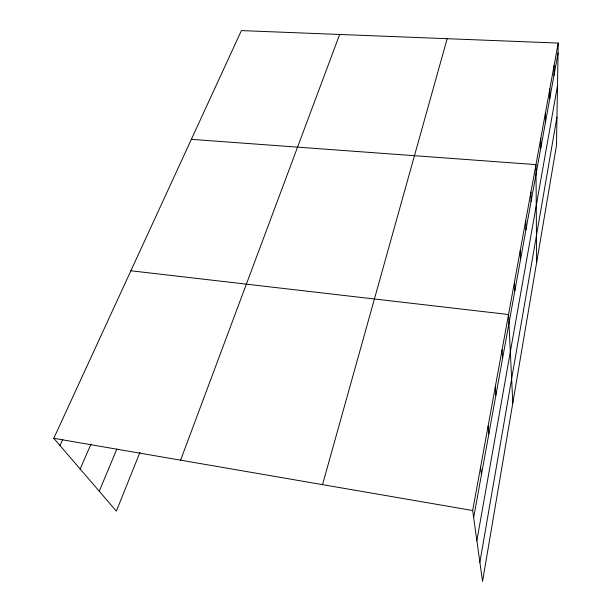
<?xml version="1.0" encoding="UTF-8"?>
<svg xmlns="http://www.w3.org/2000/svg" width="612" height="612" viewBox="0 0 612 612"><rect width="100%" height="100%" fill="white"/><g stroke="black" fill="none" stroke-linecap="round" stroke-linejoin="round"><path stroke-width="0.92" d="M545.369 122.805L545.407 113.075M549.76 98.624L549.844 88.824M553.982 75.368L554.112 65.507M558.221 43.069L556.476 145.518L482.547 581.4L472.655 510.523L558.221 43.069L241.403 30.6L53.779 438.314L116.364 511.135L139.957 452.344M479.877 562.283L556.958 117.03M476.863 540.694L557.494 85.642M473.65 517.637L558.052 52.976M322.524 484.643L447.165 38.701M180.601 460.178L339.652 34.471M99.266 491.245L116.884 448.978M80.164 469.006L91.05 443.968M59.968 445.513L62.722 439.447M191.365 139.345L535.967 164.62L536.655 262.403M130.884 270.772L508.534 314.522L512.795 403.056M53.779 438.314L472.655 510.523M480.596 467.155L481.453 474.69M488.124 426.036L488.85 433.931M495.269 386.983L495.888 395.207M502.062 349.857L502.582 358.364M514.516 281.811L514.86 290.769M520.238 250.553L520.498 259.695M525.716 220.657L525.907 229.959M530.948 192.046L531.078 201.47M540.786 138.32L540.794 147.966"/></g></svg>
